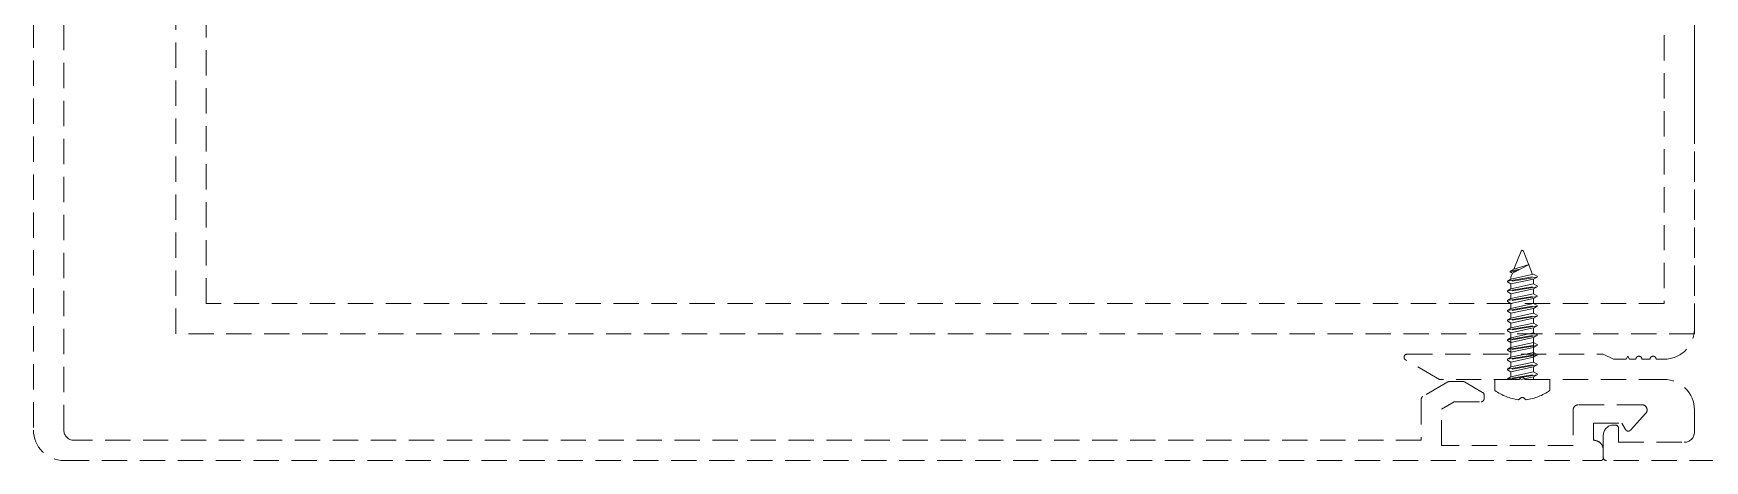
# Model space of a CAD drawing. Extents: x -1457 to 23780, y -2071 to 4205.
# Drawn here: x 4762.5 to 4779.01, y 1313.75 to 1317.97 of the extents above; entities that cross this region are included whole.
import ezdxf

# ---------------------------------------------------------------- set-up
doc = ezdxf.new("R2010")
doc.units = 0
doc.header["$MEASUREMENT"] = 0
doc.linetypes.add('HIDDEN', pattern=[0.375, 0.25, -0.125])
doc.layers.add('M-TEFRIS2-015', color=129, linetype='Continuous', lineweight=9)

msp = doc.modelspace()

# ---------------------------------------------------------------- linework, layer by layer
at = {"layer": 'M-TEFRIS2-015', "linetype": 'HIDDEN', "lineweight": 0}
for p, q in [((4777.195137532732, 1315.817879653634), (4777.120873295008, 1315.637943627644)), ((4777.205197581542, 1315.825019381889), (4777.195137532732, 1315.817879653634)), ((4777.215257630353, 1315.817879653634), (4777.205197581542, 1315.825019381889)), ((4777.307133303611, 1315.587570540436), (4777.215257630353, 1315.817879653634)), ((4777.086238114943, 1315.617945952927), (4777.184824089877, 1315.639453672964)), ((4777.120873295008, 1315.637943627644), (4777.086238114943, 1315.617945952927)), ((4777.106914030872, 1315.598015381838), (4777.272657853381, 1315.686169459837)), ((4777.272657853381, 1315.686169459837), (4777.120873295008, 1315.637943627644)), ((4777.184824089877, 1315.639453672964), (4777.159343822888, 1315.625901610001)), ((4777.058656020688, 1315.521495082307), (4777.351739142396, 1315.569720670264)), ((4777.351739142396, 1315.561727767315), (4777.058656020688, 1315.513502423593)), ((4777.093293337812, 1315.541493184435), (4777.058656020688, 1315.521495082307)), ((4777.058656020688, 1315.521495082307), (4777.058656020688, 1315.513502423593)), ((4777.058656020688, 1315.513502423593), (4777.093293337812, 1315.493504077233)), ((4777.058656020688, 1315.425044516982), (4777.351739142396, 1315.47326998282)), ((4777.351739142396, 1315.465276835639), (4777.058656020688, 1315.417051247681)), ((4777.159343822888, 1315.625901610001), (4777.086238114943, 1315.609952866802)), ((4777.086238114943, 1315.617945952927), (4777.086238114943, 1315.609952866802)), ((4777.086238114943, 1315.609952866802), (4777.106914030872, 1315.598015381838)), ((4777.106914030872, 1315.598015381838), (4777.093293337812, 1315.55906309998)), ((4777.317101825272, 1315.589718283922), (4777.093293337812, 1315.541493184435)), ((4777.093293337812, 1315.55906309998), (4777.093293337812, 1315.541493184435)), ((4777.093293337812, 1315.493504077233), (4777.093293337812, 1315.445042191695)), ((4777.317101825272, 1315.493267657537), (4777.093293337812, 1315.445042191695)), ((4777.317101825272, 1315.589718283922), (4777.307133303611, 1315.587570540436)), ((4777.351739142396, 1315.569720670264), (4777.317101825272, 1315.589718283922)), ((4777.317101825272, 1315.541729604131), (4777.351739142396, 1315.561727767315)), ((4777.317101825272, 1315.493267657537), (4777.317101825272, 1315.541729604131)), ((4777.351739142396, 1315.47326998282), (4777.317101825272, 1315.493267657537)), ((4777.317101825272, 1315.445279160922), (4777.351739142396, 1315.465276835639)), ((4777.317101825272, 1315.445278977746), (4777.351739142396, 1315.465276835639)), ((4777.351739142396, 1315.561727767315), (4777.351739142396, 1315.569720670264)), ((4777.351739142396, 1315.465276835639), (4777.351739142396, 1315.47326998282)), ((4777.093293337812, 1315.445042191695), (4777.058656020688, 1315.425044516982)), ((4777.058656020688, 1315.417051247681), (4777.058656020688, 1315.425044516982)), ((4777.058656020688, 1315.417051247681), (4777.093293337812, 1315.397053511904)), ((4777.058656020688, 1315.328594012713), (4777.351739142396, 1315.376819417492)), ((4777.351739142396, 1315.368826148195), (4777.058656020688, 1315.320600621297)), ((4777.093293337812, 1315.348591626371), (4777.058656020688, 1315.328594012713)), ((4777.058656020688, 1315.320600621297), (4777.058656020688, 1315.328594012713)), ((4777.058656020688, 1315.320600621297), (4777.093293337813, 1315.30060294658)), ((4777.093293337812, 1315.397053634024), (4777.317101825272, 1315.445279160922)), ((4777.093293337812, 1315.397053511904), (4777.093293337812, 1315.348591626371)), ((4777.317101825272, 1315.396817092209), (4777.093293337812, 1315.348591626371)), ((4777.093293337813, 1315.30060294658), (4777.317101825272, 1315.348828534537)), ((4777.093293337812, 1315.252140755751), (4777.093293337813, 1315.30060294658)), ((4777.317101825272, 1315.300366221589), (4777.093293337812, 1315.252140755751)), ((4777.317101825272, 1315.396817092209), (4777.317101825272, 1315.445278977746)), ((4777.351739142396, 1315.376819417492), (4777.317101825272, 1315.396817092209)), ((4777.317101825272, 1315.348828534537), (4777.351739142396, 1315.368826148195)), ((4777.317101825272, 1315.348828412418), (4777.351739142396, 1315.368826148195)), ((4777.317101825272, 1315.300366221589), (4777.317101825272, 1315.348828412418)), ((4777.351739142396, 1315.280368546872), (4777.317101825272, 1315.300366221589)), ((4777.351739142396, 1315.368826148195), (4777.351739142396, 1315.376819417492)), ((4777.058656020688, 1315.232143142093), (4777.351739142396, 1315.280368546872)), ((4777.351739142396, 1315.272375277575), (4777.058656020688, 1315.224149750673)), ((4777.093293337812, 1315.252140755751), (4777.058656020688, 1315.232143142093)), ((4777.058656020688, 1315.224149750673), (4777.058656020688, 1315.232143142093)), ((4777.058656020688, 1315.224149750673), (4777.093293337813, 1315.204152075959)), ((4777.058656020688, 1315.135692759941), (4777.351739142396, 1315.183918347899)), ((4777.351739142396, 1315.175924956482), (4777.058656020688, 1315.12769949064)), ((4777.093293337812, 1315.155690434658), (4777.058656020688, 1315.135692759941)), ((4777.058656020688, 1315.135692759941), (4777.058656020688, 1315.12769949064)), ((4777.093293337813, 1315.204152075959), (4777.317101825272, 1315.252377663914)), ((4777.093293337812, 1315.204152075959), (4777.093293337812, 1315.155690434658)), ((4777.317101825272, 1315.2039159005), (4777.093293337812, 1315.155690434658)), ((4777.093293337812, 1315.107701876983), (4777.317101825272, 1315.155927281765)), ((4777.317101825272, 1315.252377541798), (4777.351739142396, 1315.272375277575)), ((4777.317101825272, 1315.252377663914), (4777.351739142396, 1315.272375277575)), ((4777.317101825272, 1315.252377663914), (4777.317101825272, 1315.2039159005)), ((4777.351739142396, 1315.183918347899), (4777.317101825272, 1315.2039159005)), ((4777.317101825272, 1315.155927281765), (4777.351739142396, 1315.175924956482)), ((4777.317101825272, 1315.155927526001), (4777.351739142396, 1315.175924956482)), ((4777.317101825272, 1315.107465579407), (4777.317101825272, 1315.155927526001)), ((4777.351739142396, 1315.272375277575), (4777.351739142396, 1315.280368546872)), ((4777.351739142396, 1315.175924956482), (4777.351739142396, 1315.183918347899)), ((4777.058656020688, 1315.12769949064), (4777.093293337812, 1315.107701754867)), ((4777.058656020688, 1315.039242499908), (4777.351739142396, 1315.08746790469)), ((4777.351739142396, 1315.079474635389), (4777.058656020688, 1315.031249108491)), ((4777.093293337812, 1315.059240113565), (4777.058656020688, 1315.039242499908)), ((4777.058656020688, 1315.031249108491), (4777.058656020688, 1315.039242499908)), ((4777.058656020688, 1315.031249108491), (4777.093293337813, 1315.011251433774)), ((4777.058656020688, 1314.942791568228), (4777.351739142396, 1314.991017156186)), ((4777.351739142396, 1314.983023764769), (4777.058656020688, 1314.934798359987)), ((4777.093293337812, 1315.107701754867), (4777.093293337812, 1315.059240113565)), ((4777.317101825272, 1315.107465579407), (4777.093293337812, 1315.059240113565)), ((4777.093293337813, 1315.011251433774), (4777.317101825272, 1315.059477021732)), ((4777.093293337812, 1314.822789242946), (4777.093293337813, 1315.011251433774)), ((4777.317101825272, 1315.011014708783), (4777.093293337812, 1314.962789242945)), ((4777.351739142396, 1315.08746790469), (4777.317101825272, 1315.107465579407)), ((4777.317101825272, 1315.059476899616), (4777.351739142396, 1315.079474635389)), ((4777.317101825272, 1315.059477021732), (4777.351739142396, 1315.079474635389)), ((4777.317101825272, 1315.011014708787), (4777.317101825272, 1315.059476899616)), ((4777.317101825272, 1315.011014708783), (4777.317101825272, 1315.05947665538)), ((4777.351739142396, 1314.991017156186), (4777.317101825272, 1315.011014708783)), ((4777.317101825272, 1314.963026334288), (4777.351739142396, 1314.983023764769)), ((4777.317101825272, 1314.963026151112), (4777.351739142396, 1314.983023764769)), ((4777.351739142396, 1315.079474635389), (4777.351739142396, 1315.08746790469)), ((4777.351739142396, 1314.983023764769), (4777.351739142396, 1314.991017156186)), ((4777.093293337812, 1314.962789242945), (4777.058656020688, 1314.942791568228)), ((4777.058656020688, 1314.942791568228), (4777.058656020688, 1314.934798359987)), ((4777.058656020688, 1314.934798359987), (4777.093293337812, 1314.914800563154)), ((4777.058656020688, 1314.846341247139), (4777.351739142396, 1314.894566835097)), ((4777.351739142396, 1314.886573443677), (4777.058656020688, 1314.838348038898)), ((4777.093293337812, 1314.866338921856), (4777.058656020688, 1314.846341247139)), ((4777.058656020688, 1314.846341247139), (4777.058656020688, 1314.838348038898)), ((4777.058656020688, 1314.838348038898), (4777.093293337812, 1314.818350242065)), ((4777.093293337812, 1314.91480068527), (4777.317101825272, 1314.963026151112)), ((4777.093293337812, 1314.914800563154), (4777.093293337812, 1314.866338921853)), ((4777.317101825272, 1314.914564387695), (4777.093293337812, 1314.866338921856)), ((4777.093293337812, 1314.818350364181), (4777.317101825272, 1314.866575830019)), ((4777.093293337812, 1314.818350242065), (4777.093293337812, 1314.769888600764)), ((4777.317101825272, 1314.818114066602), (4777.093293337812, 1314.769888600764)), ((4777.317101825272, 1314.914564387695), (4777.317101825272, 1314.963026334288)), ((4777.317101825272, 1314.914564387695), (4777.317101825272, 1314.963026334288)), ((4777.317101825272, 1314.963026151112), (4777.317101825272, 1314.774564387695)), ((4777.351739142396, 1314.894566835097), (4777.317101825272, 1314.914564387695)), ((4777.317101825272, 1314.866576013199), (4777.351739142396, 1314.886573443677)), ((4777.317101825272, 1314.866575830019), (4777.351739142396, 1314.886573443677)), ((4777.317101825272, 1314.818114066602), (4777.317101825272, 1314.866576013199)), ((4777.317101825272, 1314.818114066602), (4777.317101825272, 1314.866576013199)), ((4777.351739142396, 1314.798116514005), (4777.317101825272, 1314.818114066602)), ((4777.351739142396, 1314.886573443677), (4777.351739142396, 1314.894566835097)), ((4777.058656020688, 1314.749890926047), (4777.351739142396, 1314.798116514005)), ((4777.351739142396, 1314.790123122588), (4777.058656020688, 1314.741897717806)), ((4777.093293337812, 1314.769888600764), (4777.058656020688, 1314.749890926047)), ((4777.058656020688, 1314.749890926047), (4777.058656020688, 1314.741897717806)), ((4777.058656020688, 1314.741897717806), (4777.093293337812, 1314.721899920973)), ((4777.058656020688, 1314.653440604958), (4777.351739142396, 1314.701666192916)), ((4777.351739142396, 1314.693672801495), (4777.058656020688, 1314.645447396717)), ((4777.093293337812, 1314.673438279671), (4777.058656020688, 1314.653440604958)), ((4777.058656020688, 1314.653440604958), (4777.058656020688, 1314.645447396717)), ((4777.058656020688, 1314.645447396717), (4777.093293337812, 1314.62544959988)), ((4777.093293337812, 1314.721900043089), (4777.317101825272, 1314.770125508931)), ((4777.093293337812, 1314.721899920973), (4777.093293337812, 1314.673438279671)), ((4777.317101825272, 1314.721663745513), (4777.093293337812, 1314.673438279671)), ((4777.093293337812, 1314.625449722), (4777.317101825272, 1314.673675187838)), ((4777.317101319066, 1314.673675078764), (4777.317101319066, 1314.625213747204)), ((4777.317101825272, 1314.770125692106), (4777.351739142396, 1314.790123122588)), ((4777.317101825272, 1314.770125508931), (4777.351739142396, 1314.790123122588)), ((4777.317101825272, 1314.721663745513), (4777.317101825272, 1314.770125692106)), ((4777.351739142396, 1314.701666192916), (4777.317101825272, 1314.721663745513)), ((4777.317101825272, 1314.673675187838), (4777.351739142396, 1314.693672801495)), ((4777.317101825272, 1314.673675371014), (4777.351739142396, 1314.693672801495)), ((4777.351739142396, 1314.790123122588), (4777.351739142396, 1314.798116514005)), ((4777.351739142396, 1314.693672801495), (4777.351739142396, 1314.701666192916)), ((4776.934597617194, 1314.440981851149), (4776.934597617194, 1314.550004271154)), ((4777.475797617186, 1314.550004271154), (4776.934597617194, 1314.550004271154)), ((4777.058656020688, 1314.556990314395), (4777.351739142396, 1314.605215902353)), ((4777.093293337812, 1314.576987989112), (4777.058656020688, 1314.556990314395)), ((4777.058656020688, 1314.556990314395), (4777.058656020688, 1314.550003731252)), ((4777.351739142396, 1314.597222510936), (4777.064776746666, 1314.550004241897)), ((4777.093293337812, 1314.62544959988), (4777.093293337812, 1314.576987989112)), ((4777.317101825272, 1314.62521345495), (4777.093293337812, 1314.576987989112)), ((4777.190774215425, 1314.550004268149), (4777.317101825272, 1314.577224897275)), ((4777.351739142396, 1314.605215902353), (4777.317101825272, 1314.62521345495)), ((4777.317101825272, 1314.577225080455), (4777.351739142396, 1314.597222510936)), ((4777.317101825272, 1314.577224897275), (4777.351739142396, 1314.597222510936)), ((4777.317101825272, 1314.577225080455), (4777.317101830943, 1314.550004294466)), ((4777.351739142396, 1314.597222510936), (4777.351739142396, 1314.605215902353)), ((4777.475797617186, 1314.440981851149), (4777.475797617186, 1314.550004271154))]:
    msp.add_line(p, q, dxfattribs=at)
for points in [[(4762.499999999862, 1319.950004310616), (4762.499999999862, 1314.050004310564, 0.4142135623730951), (4762.799999999864, 1313.750004310568), (4777.977438542976, 1313.750004310568, 0.4700431714390087), (4778.005197602953, 1313.780004310571), (4778.005197602953, 1313.850004310567, 0.4303272441157734), (4777.907438542975, 1313.950004310576), (4777.907438542975, 1314.120004310571), (4778.187438542976, 1314.120004310571), (4778.224966310474, 1314.055004310569, 0.5081417899848629), (4778.273152949879, 1314.04983257256), (4778.424448338448, 1314.216384747222, 0.6509713219855064), (4778.387438542975, 1314.300004310571), (4777.757438542972, 1314.300004310571, 0.4142135623730951), (4777.707438542975, 1314.250004310572), (4777.707438542975, 1313.900004310566), (4776.407438542965, 1313.900004310566), (4776.407438542965, 1314.258649684063), (4776.531028381454, 1314.330004310574), (4776.797438542964, 1314.330004310574, 0.4142135623729841), (4776.827438542969, 1314.360004310569), (4776.827438542969, 1314.397213748656, 0.2679491924310548), (4776.812438542966, 1314.423194510771), (4776.634400067196, 1314.525985072694, 0.1316524975873909), (4776.619400067194, 1314.530004310571), (4776.485477018745, 1314.530004310571, 0.1316524975873767), (4776.470477018744, 1314.52598507268), (4776.222438542961, 1314.382779991931, 0.2679491924311388), (4776.207438542965, 1314.356799229819), (4776.207438542965, 1313.950004310576), (4762.899999999865, 1313.950004310576, -0.4142135623730951), (4762.799999999864, 1314.050004310564), (4762.799999999864, 1319.950004310616)], [(4779.105197602963, 1313.750004310568), (4778.035197602951, 1313.750004310568, -0.4142135623733171), (4778.005197602953, 1313.780004310571), (4778.005197602953, 1314.000004310576, -0.4142135623730951), (4778.105197602955, 1314.100004310574), (4778.125197602955, 1314.100004310574, -0.4142135623726511), (4778.155197602954, 1314.070004310572), (4778.155197602954, 1313.930004310569), (4778.805197602959, 1313.930004310569, 0.4142135623730951), (4778.90519760296, 1314.030004310567), (4778.90519760296, 1314.250004310572, 0.4142135623730506), (4778.605197602958, 1314.550004310579), (4777.235197602946, 1314.550004310579), (4777.205197602947, 1314.58000431057), (4777.175197602949, 1314.550004310579), (4776.388210304842, 1314.550004310579), (4776.052159127168, 1314.744023548457, -0.767326987979387), (4776.067159127167, 1314.800004310575), (4778.002728095302, 1314.800004310575), (4778.105197602955, 1314.750004310576), (4778.229305064012, 1314.750004310576), (4778.246625572087, 1314.780004310567), (4778.263946080164, 1314.750004310576), (4778.326625572088, 1314.750004310576, -0.9999999999999998), (4778.386625572088, 1314.750004310576), (4778.466625572089, 1314.750004310576, -0.9999999999999998), (4778.526625572091, 1314.750004310576), (4778.605197602958, 1314.750004310576, 0.4142135623730951), (4778.90519760296, 1315.050004310571), (4778.90519760296, 1317.00000431059), (4778.90519760296, 1318.950004310609, 0.4142135623730951)]]:
    msp.add_lwpolyline(points, format="xyb", dxfattribs=at)
for points in [[(4763.90519760296, 1315.000004310619), (4763.90519760296, 1319.000004310561), (4778.905197602982, 1319.000004310561), (4778.905197602982, 1315.000004310619)], [(4764.205197602956, 1315.300004310611), (4764.205197602956, 1318.700004310562), (4778.605197602988, 1318.700004310562), (4778.605197602988, 1315.300004310611)]]:
    msp.add_lwpolyline(points, close=True, dxfattribs=at)
for points in [[(4777.093293337812, 1315.493504077233), (4777.317101825272, 1315.541729604131)], [(4777.166953786983, 1314.350034244468), (4777.196947617191, 1314.372236685424), (4777.21344761719, 1314.372236685424), (4777.243441447397, 1314.350034244468)]]:
    msp.add_lwpolyline(points, dxfattribs=at)
for centre, radius, start, end in [((4777.234987356263, 1314.866138512501), 0.5205690943891569, 234.7573058597717, 262.4904896380545), ((4777.175407878117, 1314.866138512501), 0.5205690943891572, 277.5095103619455, 305.2426941402283)]:
    msp.add_arc(centre, radius, start, end, dxfattribs=at)

doc.saveas('drawing.dxf')
